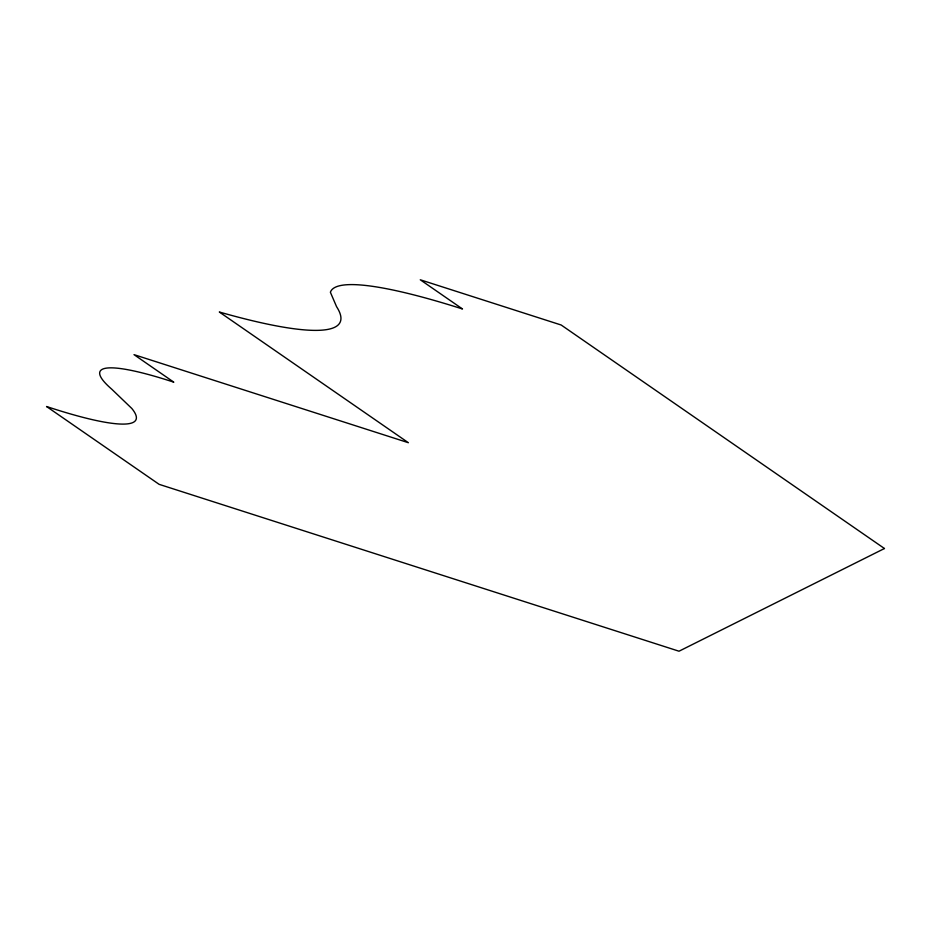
<?xml version="1.0" encoding="UTF-8"?>
<svg xmlns="http://www.w3.org/2000/svg" width="931" height="931" viewBox="0 0 931 931"><rect width="100%" height="100%" fill="white"/><g stroke="black" fill="none" stroke-linecap="round" stroke-linejoin="round"><path stroke-width="1.4" d="M884.45 548.51L679.013 651.211L159.131 484.341L46.55 406.51A212.419 30.665 24.3 0 0 131.783 408.441L111.697 389.146A178.822 25.812 24.3 0 1 173.806 382.164L134.006 354.641L408.383 442.714L219.309 312.001A401.156 57.908 24.3 0 0 336.58 306.695L330.389 292.264A342.166 49.39 24.3 0 1 462.498 308.976L420.277 279.789L561.184 325.012L884.45 548.51"/></g></svg>
